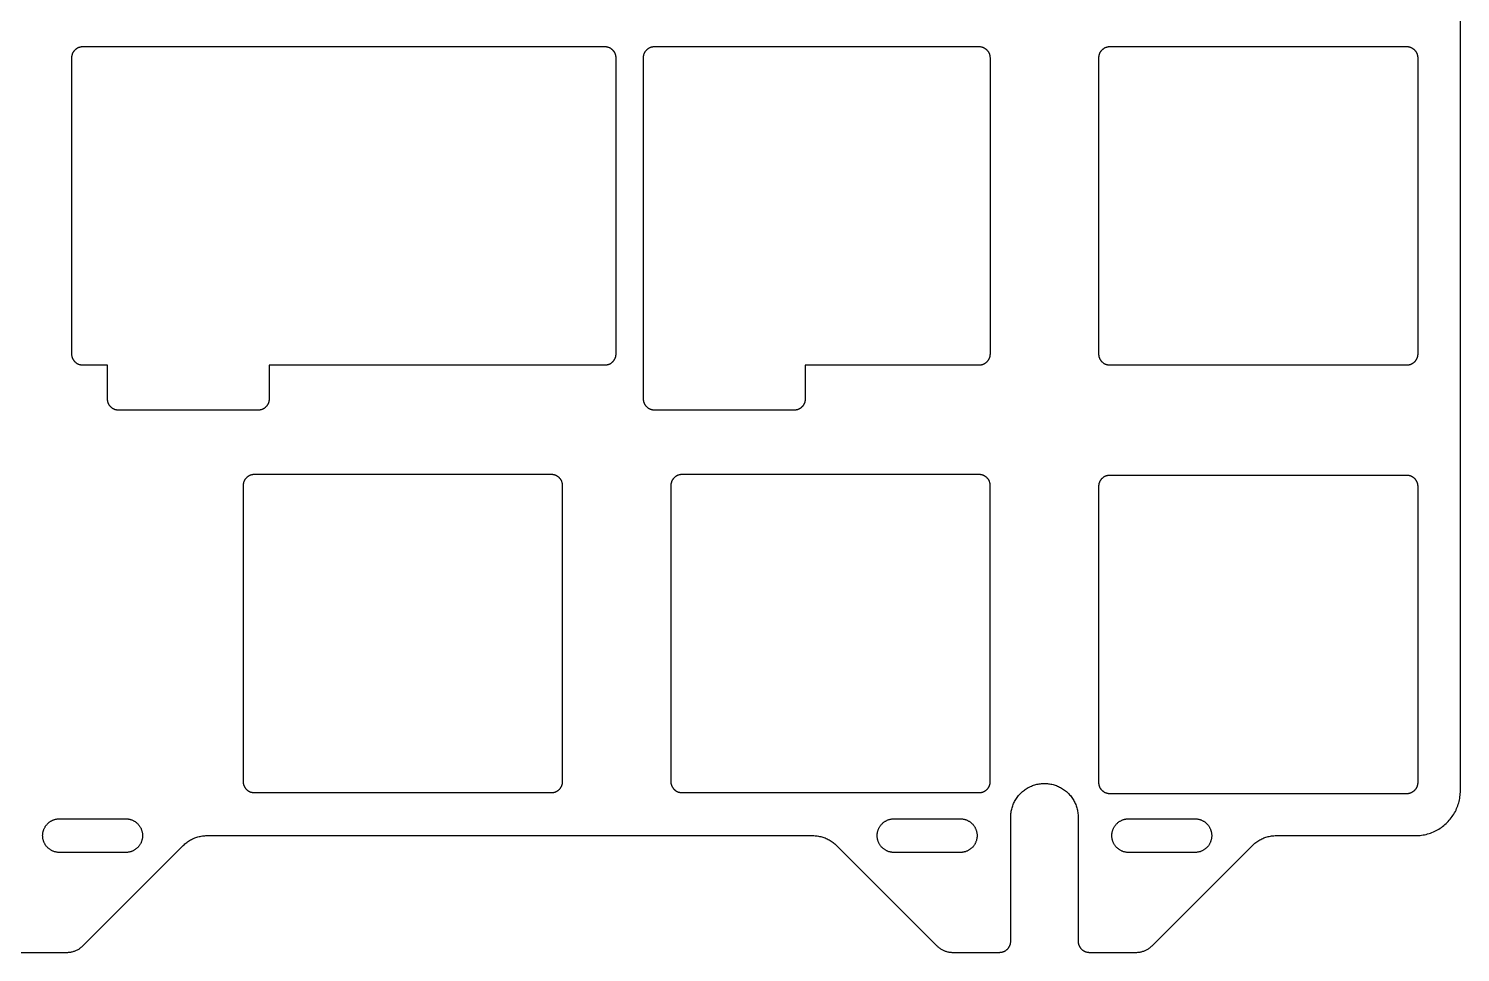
# Model space of a CAD drawing. Header units: millimetres. Extents: x -9 to 295, y -114 to 14.
# Drawn here: x 231 to 294.8, y -114.2 to -73.1 of the extents above; entities that cross this region are included whole.
import ezdxf

# ---------------------------------------------------------------- set-up
doc = ezdxf.new("R2010")
doc.units = ezdxf.units.MM
doc.layers.add('Layer 01', color=18, linetype='Continuous', true_color=0x000000)

msp = doc.modelspace()

# ---------------------------------------------------------------- linework, layer by layer
at = {"layer": 'Layer 01'}
msp.add_lwpolyline([(230.605, -114.232), (232.691, -114.232), (232.725, -114.231), (232.759, -114.229), (232.793, -114.226), (232.827, -114.222), (232.861, -114.217), (232.894, -114.211), (232.927, -114.203), (232.961, -114.195), (232.993, -114.185), (233.026, -114.174), (233.058, -114.162), (233.089, -114.149), (233.12, -114.135), (233.151, -114.119), (233.181, -114.103), (233.21, -114.086), (233.239, -114.068), (233.267, -114.049), (233.295, -114.028), (233.322, -114.007), (233.348, -113.985), (233.373, -113.962), (233.398, -113.939), (237.866, -109.471), (237.902, -109.435), (237.94, -109.401), (237.98, -109.368), (238.02, -109.336), (238.061, -109.306), (238.104, -109.277), (238.147, -109.25), (238.191, -109.224), (238.236, -109.2), (238.282, -109.177), (238.329, -109.156), (238.376, -109.136), (238.424, -109.118), (238.472, -109.102), (238.522, -109.087), (238.571, -109.074), (238.621, -109.063), (238.671, -109.053), (238.722, -109.046), (238.773, -109.039), (238.824, -109.035), (238.875, -109.032), (238.926, -109.032), (265.904, -109.032), (265.955, -109.032), (266.006, -109.035), (266.057, -109.039), (266.108, -109.046), (266.159, -109.053), (266.209, -109.063), (266.259, -109.074), (266.308, -109.087), (266.357, -109.102), (266.406, -109.118), (266.454, -109.136), (266.501, -109.156), (266.548, -109.177), (266.594, -109.2), (266.639, -109.224), (266.683, -109.25), (266.726, -109.277), (266.769, -109.306), (266.81, -109.336), (266.85, -109.368), (266.889, -109.401), (266.928, -109.435), (266.964, -109.471), (271.432, -113.939), (271.457, -113.962), (271.482, -113.985), (271.508, -114.007), (271.535, -114.028), (271.563, -114.049), (271.591, -114.068), (271.62, -114.086), (271.649, -114.103), (271.679, -114.119), (271.71, -114.135), (271.741, -114.149), (271.772, -114.162), (271.804, -114.174), (271.837, -114.185), (271.869, -114.195), (271.902, -114.203), (271.936, -114.211), (271.969, -114.217), (272.003, -114.222), (272.037, -114.226), (272.071, -114.229), (272.105, -114.231), (272.139, -114.232), (274.225, -114.232), (274.242, -114.231), (274.259, -114.23), (274.276, -114.229), (274.293, -114.227), (274.31, -114.224), (274.327, -114.221), (274.343, -114.217), (274.36, -114.213), (274.376, -114.208), (274.392, -114.203), (274.408, -114.197), (274.424, -114.19), (274.44, -114.183), (274.455, -114.176), (274.47, -114.167), (274.485, -114.159), (274.499, -114.15), (274.513, -114.14), (274.527, -114.13), (274.541, -114.119), (274.554, -114.108), (274.566, -114.097), (274.579, -114.085), (274.59, -114.073), (274.602, -114.06), (274.613, -114.047), (274.623, -114.034), (274.633, -114.02), (274.643, -114.006), (274.652, -113.991), (274.661, -113.977), (274.669, -113.962), (274.677, -113.946), (274.684, -113.931), (274.69, -113.915), (274.696, -113.899), (274.702, -113.883), (274.706, -113.866), (274.711, -113.85), (274.715, -113.833), (274.718, -113.817), (274.72, -113.8), (274.722, -113.783), (274.724, -113.766), (274.725, -113.749), (274.725, -113.732), (274.725, -108.207), (274.726, -108.155), (274.729, -108.103), (274.733, -108.052), (274.739, -108), (274.747, -107.949), (274.757, -107.898), (274.769, -107.848), (274.782, -107.798), (274.797, -107.748), (274.814, -107.699), (274.832, -107.651), (274.852, -107.603), (274.874, -107.556), (274.897, -107.51), (274.922, -107.464), (274.948, -107.42), (274.976, -107.376), (275.005, -107.333), (275.036, -107.292), (275.069, -107.251), (275.102, -107.212), (275.137, -107.174), (275.174, -107.137), (275.211, -107.101), (275.25, -107.067), (275.29, -107.034), (275.331, -107.002), (275.373, -106.972), (275.416, -106.943), (275.46, -106.916), (275.505, -106.891), (275.551, -106.867), (275.598, -106.844), (275.645, -106.823), (275.693, -106.804), (275.742, -106.787), (275.791, -106.771), (275.841, -106.757), (275.891, -106.744), (275.942, -106.734), (275.993, -106.725), (276.044, -106.718), (276.096, -106.712), (276.147, -106.709), (276.199, -106.707), (276.251, -106.707), (276.303, -106.709), (276.354, -106.712), (276.406, -106.718), (276.457, -106.725), (276.508, -106.734), (276.559, -106.744), (276.609, -106.757), (276.659, -106.771), (276.708, -106.787), (276.757, -106.804), (276.805, -106.823), (276.852, -106.844), (276.899, -106.867), (276.945, -106.891), (276.99, -106.916), (277.034, -106.943), (277.077, -106.972), (277.119, -107.002), (277.16, -107.034), (277.2, -107.067), (277.239, -107.101), (277.276, -107.137), (277.313, -107.174), (277.348, -107.212), (277.381, -107.251), (277.414, -107.292), (277.445, -107.333), (277.474, -107.376), (277.502, -107.42), (277.528, -107.464), (277.553, -107.51), (277.576, -107.556), (277.598, -107.603), (277.618, -107.651), (277.636, -107.699), (277.653, -107.748), (277.668, -107.798), (277.681, -107.848), (277.693, -107.898), (277.703, -107.949), (277.711, -108), (277.717, -108.052), (277.721, -108.103), (277.724, -108.155), (277.725, -108.207), (277.725, -113.732), (277.725, -113.749), (277.726, -113.766), (277.728, -113.783), (277.73, -113.8), (277.732, -113.817), (277.735, -113.833), (277.739, -113.85), (277.744, -113.866), (277.748, -113.883), (277.754, -113.899), (277.76, -113.915), (277.766, -113.931), (277.773, -113.946), (277.781, -113.962), (277.789, -113.977), (277.798, -113.991), (277.807, -114.006), (277.817, -114.02), (277.827, -114.034), (277.837, -114.047), (277.848, -114.06), (277.86, -114.073), (277.871, -114.085), (277.884, -114.097), (277.896, -114.108), (277.909, -114.119), (277.923, -114.13), (277.937, -114.14), (277.951, -114.15), (277.965, -114.159), (277.98, -114.167), (277.995, -114.176), (278.01, -114.183), (278.026, -114.19), (278.042, -114.197), (278.058, -114.203), (278.074, -114.208), (278.09, -114.213), (278.107, -114.217), (278.123, -114.221), (278.14, -114.224), (278.157, -114.227), (278.174, -114.229), (278.191, -114.23), (278.208, -114.231), (278.225, -114.232), (280.311, -114.232), (280.345, -114.231), (280.379, -114.229), (280.413, -114.226), (280.447, -114.222), (280.481, -114.217), (280.514, -114.211), (280.548, -114.203), (280.581, -114.195), (280.613, -114.185), (280.646, -114.174), (280.678, -114.162), (280.709, -114.149), (280.74, -114.135), (280.771, -114.119), (280.801, -114.103), (280.83, -114.086), (280.859, -114.068), (280.887, -114.049), (280.915, -114.028), (280.942, -114.007), (280.968, -113.985), (280.993, -113.962), (281.018, -113.939), (285.486, -109.471), (285.522, -109.435), (285.561, -109.401), (285.6, -109.368), (285.64, -109.336), (285.681, -109.306), (285.724, -109.277), (285.767, -109.25), (285.811, -109.224), (285.856, -109.2), (285.902, -109.177), (285.949, -109.156), (285.996, -109.136), (286.044, -109.118), (286.093, -109.102), (286.142, -109.087), (286.191, -109.074), (286.241, -109.063), (286.291, -109.053), (286.342, -109.046), (286.393, -109.039), (286.444, -109.035), (286.495, -109.032), (286.546, -109.032), (292.75, -109.032), (292.818, -109.03), (292.887, -109.027), (292.955, -109.021), (293.022, -109.013), (293.09, -109.003), (293.157, -108.99), (293.224, -108.975), (293.29, -108.957), (293.355, -108.938), (293.42, -108.916), (293.484, -108.892), (293.547, -108.866), (293.609, -108.838), (293.67, -108.807), (293.73, -108.775), (293.789, -108.74), (293.847, -108.704), (293.903, -108.666), (293.959, -108.625), (294.012, -108.583), (294.064, -108.539), (294.115, -108.493), (294.164, -108.446), (294.212, -108.397), (294.257, -108.346), (294.301, -108.294), (294.344, -108.24), (294.384, -108.185), (294.422, -108.129), (294.459, -108.071), (294.493, -108.012), (294.526, -107.952), (294.556, -107.891), (294.584, -107.828), (294.611, -107.765), (294.635, -107.701), (294.656, -107.637), (294.676, -107.571), (294.693, -107.505), (294.708, -107.439), (294.721, -107.371), (294.731, -107.304), (294.74, -107.236), (294.745, -107.168), (294.749, -107.1), (294.75, -107.032), (294.75, 7)], dxfattribs=at)
for points in [[(234.493, -89.582), (234.493, -88.082), (233.406, -88.082), (233.389, -88.081), (233.372, -88.08), (233.355, -88.079), (233.338, -88.077), (233.321, -88.074), (233.305, -88.071), (233.288, -88.067), (233.271, -88.063), (233.255, -88.058), (233.239, -88.053), (233.223, -88.047), (233.207, -88.04), (233.192, -88.033), (233.176, -88.026), (233.161, -88.017), (233.147, -88.009), (233.132, -88), (233.118, -87.99), (233.104, -87.98), (233.091, -87.969), (233.078, -87.958), (233.065, -87.947), (233.053, -87.935), (233.041, -87.923), (233.029, -87.91), (233.018, -87.897), (233.008, -87.884), (232.998, -87.87), (232.988, -87.856), (232.979, -87.841), (232.97, -87.827), (232.962, -87.812), (232.955, -87.796), (232.948, -87.781), (232.941, -87.765), (232.935, -87.749), (232.93, -87.733), (232.925, -87.716), (232.921, -87.7), (232.917, -87.683), (232.914, -87.667), (232.911, -87.65), (232.909, -87.633), (232.907, -87.616), (232.907, -87.599), (232.906, -87.582), (232.906, -74.382), (232.907, -74.365), (232.907, -74.347), (232.909, -74.33), (232.911, -74.314), (232.914, -74.297), (232.917, -74.28), (232.921, -74.263), (232.925, -74.247), (232.93, -74.23), (232.935, -74.214), (232.941, -74.198), (232.948, -74.182), (232.955, -74.167), (232.962, -74.152), (232.97, -74.137), (232.979, -74.122), (232.988, -74.107), (232.998, -74.093), (233.008, -74.079), (233.018, -74.066), (233.029, -74.053), (233.041, -74.04), (233.053, -74.028), (233.065, -74.016), (233.078, -74.005), (233.091, -73.994), (233.104, -73.983), (233.118, -73.973), (233.132, -73.963), (233.147, -73.954), (233.161, -73.946), (233.176, -73.938), (233.192, -73.93), (233.207, -73.923), (233.223, -73.916), (233.239, -73.91), (233.255, -73.905), (233.271, -73.9), (233.288, -73.896), (233.305, -73.892), (233.321, -73.889), (233.338, -73.886), (233.355, -73.884), (233.372, -73.883), (233.389, -73.882), (233.406, -73.882), (256.631, -73.882), (256.648, -73.882), (256.665, -73.883), (256.682, -73.884), (256.699, -73.886), (256.716, -73.889), (256.733, -73.892), (256.75, -73.896), (256.766, -73.9), (256.783, -73.905), (256.799, -73.91), (256.815, -73.916), (256.831, -73.923), (256.846, -73.93), (256.861, -73.938), (256.876, -73.946), (256.891, -73.954), (256.906, -73.963), (256.92, -73.973), (256.933, -73.983), (256.947, -73.994), (256.96, -74.005), (256.973, -74.016), (256.985, -74.028), (256.997, -74.04), (257.008, -74.053), (257.019, -74.066), (257.03, -74.079), (257.04, -74.093), (257.049, -74.107), (257.059, -74.122), (257.067, -74.137), (257.075, -74.152), (257.083, -74.167), (257.09, -74.182), (257.096, -74.198), (257.102, -74.214), (257.108, -74.23), (257.113, -74.247), (257.117, -74.263), (257.121, -74.28), (257.124, -74.297), (257.127, -74.314), (257.129, -74.33), (257.13, -74.347), (257.131, -74.365), (257.131, -74.382), (257.131, -87.582), (257.131, -87.599), (257.13, -87.616), (257.129, -87.633), (257.127, -87.65), (257.124, -87.667), (257.121, -87.683), (257.117, -87.7), (257.113, -87.716), (257.108, -87.733), (257.102, -87.749), (257.096, -87.765), (257.09, -87.781), (257.083, -87.796), (257.075, -87.812), (257.067, -87.827), (257.059, -87.841), (257.049, -87.856), (257.04, -87.87), (257.03, -87.884), (257.019, -87.897), (257.008, -87.91), (256.997, -87.923), (256.985, -87.935), (256.973, -87.947), (256.96, -87.958), (256.947, -87.969), (256.933, -87.98), (256.92, -87.99), (256.906, -88), (256.891, -88.009), (256.876, -88.017), (256.861, -88.026), (256.846, -88.033), (256.831, -88.04), (256.815, -88.047), (256.799, -88.053), (256.783, -88.058), (256.766, -88.063), (256.75, -88.067), (256.733, -88.071), (256.716, -88.074), (256.699, -88.077), (256.682, -88.079), (256.665, -88.08), (256.648, -88.081), (256.631, -88.082), (241.693, -88.082), (241.693, -89.582), (241.693, -89.599), (241.692, -89.616), (241.691, -89.633), (241.689, -89.65), (241.686, -89.667), (241.683, -89.683), (241.679, -89.7), (241.675, -89.717), (241.67, -89.733), (241.664, -89.749), (241.658, -89.765), (241.652, -89.781), (241.645, -89.796), (241.637, -89.812), (241.629, -89.827), (241.62, -89.841), (241.611, -89.856), (241.602, -89.87), (241.592, -89.884), (241.581, -89.897), (241.57, -89.91), (241.559, -89.923), (241.547, -89.935), (241.535, -89.947), (241.522, -89.958), (241.509, -89.969), (241.495, -89.98), (241.482, -89.99), (241.467, -90), (241.453, -90.009), (241.438, -90.017), (241.423, -90.026), (241.408, -90.033), (241.392, -90.04), (241.377, -90.047), (241.361, -90.053), (241.345, -90.058), (241.328, -90.063), (241.312, -90.067), (241.295, -90.071), (241.278, -90.074), (241.261, -90.077), (241.244, -90.079), (241.227, -90.08), (241.21, -90.081), (241.193, -90.082), (234.993, -90.082), (234.976, -90.081), (234.959, -90.08), (234.942, -90.079), (234.925, -90.077), (234.908, -90.074), (234.892, -90.071), (234.875, -90.067), (234.858, -90.063), (234.842, -90.058), (234.826, -90.053), (234.81, -90.047), (234.794, -90.04), (234.779, -90.033), (234.763, -90.026), (234.748, -90.017), (234.733, -90.009), (234.719, -90), (234.705, -89.99), (234.691, -89.98), (234.678, -89.969), (234.665, -89.958), (234.652, -89.947), (234.64, -89.935), (234.628, -89.923), (234.616, -89.91), (234.605, -89.897), (234.595, -89.884), (234.585, -89.87), (234.575, -89.856), (234.566, -89.841), (234.557, -89.827), (234.549, -89.812), (234.542, -89.796), (234.535, -89.781), (234.528, -89.765), (234.522, -89.749), (234.517, -89.733), (234.512, -89.717), (234.507, -89.7), (234.504, -89.683), (234.501, -89.667), (234.498, -89.65), (234.496, -89.633), (234.494, -89.616), (234.494, -89.599)], [(258.869, -90.082), (258.852, -90.081), (258.835, -90.08), (258.818, -90.079), (258.801, -90.077), (258.784, -90.074), (258.768, -90.071), (258.751, -90.067), (258.734, -90.063), (258.718, -90.058), (258.702, -90.053), (258.686, -90.047), (258.67, -90.04), (258.654, -90.033), (258.639, -90.026), (258.624, -90.017), (258.609, -90.009), (258.595, -90), (258.581, -89.99), (258.567, -89.98), (258.554, -89.969), (258.541, -89.958), (258.528, -89.947), (258.516, -89.935), (258.504, -89.923), (258.492, -89.91), (258.481, -89.897), (258.471, -89.884), (258.461, -89.87), (258.451, -89.856), (258.442, -89.841), (258.433, -89.827), (258.425, -89.812), (258.418, -89.796), (258.411, -89.781), (258.404, -89.765), (258.398, -89.749), (258.393, -89.733), (258.388, -89.717), (258.383, -89.7), (258.38, -89.683), (258.377, -89.667), (258.374, -89.65), (258.372, -89.633), (258.37, -89.616), (258.37, -89.599), (258.369, -89.582), (258.369, -87.652), (258.367, -87.638), (258.366, -87.624), (258.365, -87.61), (258.364, -87.596), (258.364, -87.582), (258.364, -74.382), (258.365, -74.365), (258.365, -74.347), (258.367, -74.33), (258.369, -74.314), (258.372, -74.297), (258.375, -74.28), (258.378, -74.263), (258.383, -74.247), (258.388, -74.23), (258.393, -74.214), (258.399, -74.198), (258.406, -74.182), (258.413, -74.167), (258.42, -74.152), (258.428, -74.137), (258.437, -74.122), (258.446, -74.107), (258.456, -74.093), (258.466, -74.079), (258.476, -74.066), (258.487, -74.053), (258.499, -74.04), (258.511, -74.028), (258.523, -74.016), (258.536, -74.005), (258.549, -73.994), (258.562, -73.983), (258.576, -73.973), (258.59, -73.964), (258.604, -73.954), (258.619, -73.946), (258.634, -73.938), (258.65, -73.93), (258.665, -73.923), (258.681, -73.916), (258.697, -73.91), (258.713, -73.905), (258.729, -73.9), (258.746, -73.896), (258.763, -73.892), (258.779, -73.889), (258.796, -73.886), (258.813, -73.884), (258.83, -73.883), (258.847, -73.882), (258.864, -73.882), (273.3, -73.882), (273.317, -73.882), (273.334, -73.883), (273.351, -73.884), (273.368, -73.886), (273.385, -73.889), (273.402, -73.892), (273.419, -73.896), (273.435, -73.9), (273.451, -73.905), (273.468, -73.91), (273.484, -73.916), (273.499, -73.923), (273.515, -73.93), (273.53, -73.938), (273.545, -73.946), (273.56, -73.954), (273.574, -73.963), (273.588, -73.973), (273.602, -73.983), (273.616, -73.994), (273.629, -74.005), (273.641, -74.016), (273.654, -74.028), (273.666, -74.04), (273.677, -74.053), (273.688, -74.066), (273.699, -74.079), (273.709, -74.093), (273.718, -74.107), (273.727, -74.122), (273.736, -74.137), (273.744, -74.152), (273.752, -74.167), (273.759, -74.182), (273.765, -74.198), (273.771, -74.214), (273.777, -74.23), (273.782, -74.247), (273.786, -74.263), (273.79, -74.28), (273.793, -74.297), (273.795, -74.313), (273.798, -74.33), (273.799, -74.347), (273.8, -74.364), (273.8, -74.382), (273.8, -87.582), (273.8, -87.599), (273.799, -87.616), (273.798, -87.633), (273.795, -87.65), (273.793, -87.667), (273.79, -87.683), (273.786, -87.7), (273.782, -87.716), (273.777, -87.733), (273.771, -87.749), (273.765, -87.765), (273.759, -87.781), (273.752, -87.796), (273.744, -87.812), (273.736, -87.827), (273.727, -87.841), (273.718, -87.856), (273.709, -87.87), (273.699, -87.884), (273.688, -87.897), (273.677, -87.91), (273.666, -87.923), (273.654, -87.935), (273.641, -87.947), (273.629, -87.958), (273.616, -87.969), (273.602, -87.98), (273.588, -87.99), (273.574, -88), (273.56, -88.009), (273.545, -88.017), (273.53, -88.026), (273.515, -88.033), (273.499, -88.04), (273.484, -88.047), (273.468, -88.053), (273.451, -88.058), (273.435, -88.063), (273.419, -88.067), (273.402, -88.071), (273.385, -88.074), (273.368, -88.077), (273.351, -88.079), (273.334, -88.08), (273.317, -88.081), (273.3, -88.082), (272.071, -88.082), (272.064, -88.082), (265.569, -88.082), (265.569, -89.582), (265.569, -89.599), (265.568, -89.616), (265.567, -89.633), (265.565, -89.65), (265.562, -89.667), (265.559, -89.683), (265.555, -89.7), (265.551, -89.717), (265.546, -89.733), (265.54, -89.749), (265.534, -89.765), (265.528, -89.781), (265.521, -89.796), (265.513, -89.812), (265.505, -89.827), (265.496, -89.841), (265.487, -89.856), (265.478, -89.87), (265.468, -89.884), (265.457, -89.897), (265.446, -89.91), (265.435, -89.923), (265.423, -89.935), (265.411, -89.947), (265.398, -89.958), (265.385, -89.969), (265.371, -89.98), (265.358, -89.99), (265.343, -90), (265.329, -90.009), (265.314, -90.017), (265.299, -90.026), (265.284, -90.033), (265.268, -90.04), (265.253, -90.047), (265.237, -90.053), (265.22, -90.058), (265.204, -90.063), (265.188, -90.067), (265.171, -90.071), (265.154, -90.074), (265.137, -90.077), (265.12, -90.079), (265.103, -90.08), (265.086, -90.081), (265.069, -90.082)], [(292.35, -73.882), (292.367, -73.882), (292.384, -73.883), (292.401, -73.884), (292.418, -73.886), (292.435, -73.889), (292.452, -73.892), (292.469, -73.896), (292.485, -73.9), (292.501, -73.905), (292.518, -73.91), (292.534, -73.916), (292.549, -73.923), (292.565, -73.93), (292.58, -73.938), (292.595, -73.946), (292.61, -73.954), (292.624, -73.963), (292.638, -73.973), (292.652, -73.983), (292.666, -73.994), (292.679, -74.005), (292.691, -74.016), (292.704, -74.028), (292.716, -74.04), (292.727, -74.053), (292.738, -74.066), (292.749, -74.079), (292.759, -74.093), (292.768, -74.107), (292.777, -74.122), (292.786, -74.137), (292.794, -74.152), (292.802, -74.167), (292.809, -74.182), (292.815, -74.198), (292.821, -74.214), (292.827, -74.23), (292.832, -74.247), (292.836, -74.263), (292.84, -74.28), (292.843, -74.297), (292.845, -74.313), (292.848, -74.33), (292.849, -74.347), (292.85, -74.364), (292.85, -74.382), (292.85, -87.582), (292.85, -87.599), (292.849, -87.616), (292.848, -87.633), (292.845, -87.65), (292.843, -87.667), (292.84, -87.683), (292.836, -87.7), (292.832, -87.716), (292.827, -87.733), (292.821, -87.749), (292.815, -87.765), (292.809, -87.781), (292.802, -87.796), (292.794, -87.812), (292.786, -87.827), (292.777, -87.841), (292.768, -87.856), (292.759, -87.87), (292.749, -87.884), (292.738, -87.897), (292.727, -87.91), (292.716, -87.923), (292.704, -87.935), (292.691, -87.947), (292.679, -87.958), (292.666, -87.969), (292.652, -87.98), (292.638, -87.99), (292.624, -88), (292.61, -88.009), (292.595, -88.017), (292.58, -88.026), (292.565, -88.033), (292.549, -88.04), (292.534, -88.047), (292.518, -88.053), (292.501, -88.058), (292.485, -88.063), (292.469, -88.067), (292.452, -88.071), (292.435, -88.074), (292.418, -88.077), (292.401, -88.079), (292.384, -88.08), (292.367, -88.081), (292.35, -88.082), (279.15, -88.082), (279.133, -88.081), (279.116, -88.08), (279.099, -88.079), (279.082, -88.077), (279.065, -88.074), (279.048, -88.071), (279.032, -88.067), (279.015, -88.063), (278.999, -88.058), (278.983, -88.053), (278.967, -88.047), (278.951, -88.04), (278.935, -88.033), (278.92, -88.026), (278.905, -88.017), (278.89, -88.009), (278.876, -88), (278.862, -87.99), (278.848, -87.98), (278.835, -87.969), (278.822, -87.958), (278.809, -87.947), (278.797, -87.935), (278.785, -87.923), (278.773, -87.91), (278.762, -87.897), (278.752, -87.884), (278.742, -87.87), (278.732, -87.856), (278.723, -87.841), (278.714, -87.827), (278.706, -87.812), (278.699, -87.796), (278.692, -87.781), (278.685, -87.765), (278.679, -87.749), (278.674, -87.733), (278.669, -87.716), (278.664, -87.7), (278.661, -87.683), (278.657, -87.667), (278.655, -87.65), (278.653, -87.633), (278.651, -87.616), (278.65, -87.599), (278.65, -87.582), (278.65, -74.382), (278.65, -74.364), (278.651, -74.347), (278.653, -74.33), (278.655, -74.313), (278.657, -74.297), (278.661, -74.28), (278.664, -74.263), (278.669, -74.247), (278.674, -74.23), (278.679, -74.214), (278.685, -74.198), (278.692, -74.182), (278.699, -74.167), (278.706, -74.152), (278.714, -74.137), (278.723, -74.122), (278.732, -74.107), (278.742, -74.093), (278.752, -74.079), (278.762, -74.066), (278.773, -74.053), (278.785, -74.04), (278.797, -74.028), (278.809, -74.016), (278.822, -74.005), (278.835, -73.994), (278.848, -73.983), (278.862, -73.973), (278.876, -73.963), (278.89, -73.954), (278.905, -73.946), (278.92, -73.938), (278.935, -73.93), (278.951, -73.923), (278.967, -73.916), (278.983, -73.91), (278.999, -73.905), (279.015, -73.9), (279.032, -73.896), (279.048, -73.892), (279.065, -73.889), (279.082, -73.886), (279.099, -73.884), (279.116, -73.883), (279.133, -73.882), (279.15, -73.882)], [(254.25, -92.932), (254.267, -92.932), (254.284, -92.933), (254.301, -92.934), (254.318, -92.936), (254.335, -92.939), (254.352, -92.942), (254.368, -92.946), (254.385, -92.95), (254.401, -92.955), (254.417, -92.96), (254.433, -92.966), (254.449, -92.973), (254.465, -92.98), (254.48, -92.988), (254.495, -92.996), (254.51, -93.004), (254.524, -93.013), (254.538, -93.023), (254.552, -93.033), (254.566, -93.044), (254.579, -93.055), (254.591, -93.066), (254.604, -93.078), (254.615, -93.09), (254.627, -93.103), (254.638, -93.116), (254.648, -93.129), (254.659, -93.143), (254.668, -93.157), (254.677, -93.172), (254.686, -93.187), (254.694, -93.202), (254.702, -93.217), (254.709, -93.232), (254.715, -93.248), (254.721, -93.264), (254.727, -93.28), (254.732, -93.297), (254.736, -93.313), (254.74, -93.33), (254.743, -93.347), (254.745, -93.363), (254.747, -93.38), (254.749, -93.397), (254.75, -93.415), (254.75, -93.432), (254.75, -106.632), (254.75, -106.649), (254.749, -106.666), (254.747, -106.683), (254.745, -106.7), (254.743, -106.717), (254.74, -106.733), (254.736, -106.75), (254.732, -106.766), (254.727, -106.783), (254.721, -106.799), (254.715, -106.815), (254.709, -106.831), (254.702, -106.846), (254.694, -106.862), (254.686, -106.877), (254.677, -106.891), (254.668, -106.906), (254.659, -106.92), (254.648, -106.934), (254.638, -106.947), (254.627, -106.96), (254.615, -106.973), (254.604, -106.985), (254.591, -106.997), (254.579, -107.008), (254.566, -107.019), (254.552, -107.03), (254.538, -107.04), (254.524, -107.05), (254.51, -107.059), (254.495, -107.067), (254.48, -107.076), (254.465, -107.083), (254.449, -107.09), (254.433, -107.097), (254.417, -107.103), (254.401, -107.108), (254.385, -107.113), (254.368, -107.117), (254.352, -107.121), (254.335, -107.124), (254.318, -107.127), (254.301, -107.129), (254.284, -107.13), (254.267, -107.131), (254.25, -107.132), (241.05, -107.132), (241.033, -107.131), (241.016, -107.13), (240.999, -107.129), (240.982, -107.127), (240.965, -107.124), (240.948, -107.121), (240.932, -107.117), (240.915, -107.113), (240.899, -107.108), (240.883, -107.103), (240.867, -107.097), (240.851, -107.09), (240.835, -107.083), (240.82, -107.076), (240.805, -107.067), (240.79, -107.059), (240.776, -107.05), (240.762, -107.04), (240.748, -107.03), (240.735, -107.019), (240.721, -107.008), (240.709, -106.997), (240.697, -106.985), (240.685, -106.973), (240.673, -106.96), (240.662, -106.947), (240.652, -106.934), (240.642, -106.92), (240.632, -106.906), (240.623, -106.891), (240.614, -106.877), (240.606, -106.862), (240.599, -106.846), (240.591, -106.831), (240.585, -106.815), (240.579, -106.799), (240.573, -106.783), (240.569, -106.766), (240.564, -106.75), (240.561, -106.733), (240.557, -106.717), (240.555, -106.7), (240.553, -106.683), (240.551, -106.666), (240.55, -106.649), (240.55, -106.632), (240.55, -93.432), (240.55, -93.415), (240.551, -93.397), (240.553, -93.38), (240.555, -93.363), (240.557, -93.347), (240.561, -93.33), (240.564, -93.313), (240.569, -93.297), (240.573, -93.28), (240.579, -93.264), (240.585, -93.248), (240.591, -93.232), (240.599, -93.217), (240.606, -93.202), (240.614, -93.187), (240.623, -93.172), (240.632, -93.157), (240.642, -93.143), (240.652, -93.129), (240.662, -93.116), (240.673, -93.103), (240.685, -93.09), (240.697, -93.078), (240.709, -93.066), (240.721, -93.055), (240.735, -93.044), (240.748, -93.033), (240.762, -93.023), (240.776, -93.013), (240.79, -93.004), (240.805, -92.996), (240.82, -92.988), (240.835, -92.98), (240.851, -92.973), (240.867, -92.966), (240.883, -92.96), (240.899, -92.955), (240.915, -92.95), (240.932, -92.946), (240.948, -92.942), (240.965, -92.939), (240.982, -92.936), (240.999, -92.934), (241.016, -92.933), (241.033, -92.932), (241.05, -92.932)], [(273.299, -92.932), (273.316, -92.932), (273.333, -92.933), (273.35, -92.934), (273.367, -92.936), (273.384, -92.939), (273.401, -92.942), (273.417, -92.946), (273.434, -92.95), (273.45, -92.955), (273.467, -92.96), (273.483, -92.966), (273.498, -92.973), (273.514, -92.98), (273.529, -92.988), (273.544, -92.996), (273.559, -93.004), (273.573, -93.013), (273.587, -93.023), (273.601, -93.033), (273.615, -93.044), (273.628, -93.055), (273.64, -93.066), (273.653, -93.078), (273.665, -93.09), (273.676, -93.103), (273.687, -93.116), (273.698, -93.129), (273.708, -93.143), (273.717, -93.157), (273.726, -93.172), (273.735, -93.187), (273.743, -93.202), (273.751, -93.217), (273.758, -93.232), (273.764, -93.248), (273.77, -93.264), (273.776, -93.28), (273.781, -93.297), (273.785, -93.313), (273.789, -93.33), (273.792, -93.347), (273.794, -93.363), (273.796, -93.38), (273.798, -93.397), (273.799, -93.415), (273.799, -93.432), (273.799, -106.632), (273.799, -106.649), (273.798, -106.666), (273.796, -106.683), (273.794, -106.7), (273.792, -106.717), (273.789, -106.733), (273.785, -106.75), (273.781, -106.766), (273.776, -106.783), (273.77, -106.799), (273.764, -106.815), (273.758, -106.831), (273.751, -106.846), (273.743, -106.862), (273.735, -106.877), (273.726, -106.891), (273.717, -106.906), (273.708, -106.92), (273.698, -106.934), (273.687, -106.947), (273.676, -106.96), (273.665, -106.973), (273.653, -106.985), (273.64, -106.997), (273.628, -107.008), (273.615, -107.019), (273.601, -107.03), (273.587, -107.04), (273.573, -107.05), (273.559, -107.059), (273.544, -107.067), (273.529, -107.076), (273.514, -107.083), (273.498, -107.09), (273.483, -107.097), (273.467, -107.103), (273.45, -107.108), (273.434, -107.113), (273.417, -107.117), (273.401, -107.121), (273.384, -107.124), (273.367, -107.127), (273.35, -107.129), (273.333, -107.13), (273.316, -107.131), (273.299, -107.132), (260.099, -107.132), (260.082, -107.131), (260.065, -107.13), (260.048, -107.129), (260.031, -107.127), (260.014, -107.124), (259.997, -107.121), (259.981, -107.117), (259.964, -107.113), (259.948, -107.108), (259.932, -107.103), (259.916, -107.097), (259.9, -107.09), (259.884, -107.083), (259.869, -107.076), (259.854, -107.067), (259.839, -107.059), (259.825, -107.05), (259.811, -107.04), (259.797, -107.03), (259.784, -107.019), (259.771, -107.008), (259.758, -106.997), (259.746, -106.985), (259.734, -106.973), (259.722, -106.96), (259.711, -106.947), (259.701, -106.934), (259.691, -106.92), (259.681, -106.906), (259.672, -106.891), (259.663, -106.877), (259.655, -106.862), (259.648, -106.846), (259.64, -106.831), (259.634, -106.815), (259.628, -106.799), (259.623, -106.783), (259.618, -106.766), (259.613, -106.75), (259.61, -106.733), (259.606, -106.717), (259.604, -106.7), (259.602, -106.683), (259.6, -106.666), (259.599, -106.649), (259.599, -106.632), (259.599, -93.432), (259.599, -93.415), (259.6, -93.397), (259.602, -93.38), (259.604, -93.363), (259.606, -93.347), (259.61, -93.33), (259.613, -93.313), (259.618, -93.297), (259.623, -93.28), (259.628, -93.264), (259.634, -93.248), (259.64, -93.232), (259.648, -93.217), (259.655, -93.202), (259.663, -93.187), (259.672, -93.172), (259.681, -93.157), (259.691, -93.143), (259.701, -93.129), (259.711, -93.116), (259.722, -93.103), (259.734, -93.09), (259.746, -93.078), (259.758, -93.066), (259.771, -93.055), (259.784, -93.044), (259.797, -93.033), (259.811, -93.023), (259.825, -93.013), (259.839, -93.004), (259.854, -92.996), (259.869, -92.988), (259.884, -92.98), (259.9, -92.973), (259.916, -92.966), (259.932, -92.96), (259.948, -92.955), (259.964, -92.95), (259.981, -92.946), (259.997, -92.942), (260.014, -92.939), (260.031, -92.936), (260.048, -92.934), (260.065, -92.933), (260.082, -92.932), (260.099, -92.932)], [(292.35, -92.969), (292.367, -92.969), (292.384, -92.97), (292.401, -92.971), (292.418, -92.973), (292.435, -92.976), (292.452, -92.979), (292.469, -92.983), (292.485, -92.987), (292.501, -92.992), (292.518, -92.997), (292.534, -93.003), (292.549, -93.01), (292.565, -93.017), (292.58, -93.025), (292.595, -93.033), (292.61, -93.041), (292.624, -93.051), (292.638, -93.06), (292.652, -93.07), (292.666, -93.081), (292.679, -93.092), (292.691, -93.103), (292.704, -93.115), (292.716, -93.127), (292.727, -93.14), (292.738, -93.153), (292.749, -93.167), (292.759, -93.18), (292.768, -93.194), (292.777, -93.209), (292.786, -93.224), (292.794, -93.239), (292.802, -93.254), (292.809, -93.269), (292.815, -93.285), (292.821, -93.301), (292.827, -93.317), (292.832, -93.334), (292.836, -93.35), (292.84, -93.367), (292.843, -93.384), (292.845, -93.401), (292.848, -93.417), (292.849, -93.435), (292.85, -93.452), (292.85, -93.469), (292.85, -106.669), (292.85, -106.686), (292.849, -106.703), (292.848, -106.72), (292.845, -106.737), (292.843, -106.754), (292.84, -106.77), (292.836, -106.787), (292.832, -106.804), (292.827, -106.82), (292.821, -106.836), (292.815, -106.852), (292.809, -106.868), (292.802, -106.883), (292.794, -106.899), (292.786, -106.914), (292.777, -106.928), (292.768, -106.943), (292.759, -106.957), (292.749, -106.971), (292.738, -106.984), (292.727, -106.997), (292.716, -107.01), (292.704, -107.022), (292.691, -107.034), (292.679, -107.045), (292.666, -107.056), (292.652, -107.067), (292.638, -107.077), (292.624, -107.087), (292.61, -107.096), (292.595, -107.104), (292.58, -107.113), (292.565, -107.12), (292.549, -107.127), (292.534, -107.134), (292.518, -107.14), (292.501, -107.145), (292.485, -107.15), (292.469, -107.154), (292.452, -107.158), (292.435, -107.161), (292.418, -107.164), (292.401, -107.166), (292.384, -107.167), (292.367, -107.168), (292.35, -107.169), (279.15, -107.169), (279.133, -107.168), (279.116, -107.167), (279.099, -107.166), (279.082, -107.164), (279.065, -107.161), (279.048, -107.158), (279.032, -107.154), (279.015, -107.15), (278.999, -107.145), (278.983, -107.14), (278.967, -107.134), (278.951, -107.127), (278.935, -107.12), (278.92, -107.113), (278.905, -107.104), (278.89, -107.096), (278.876, -107.087), (278.862, -107.077), (278.848, -107.067), (278.835, -107.056), (278.822, -107.045), (278.809, -107.034), (278.797, -107.022), (278.785, -107.01), (278.773, -106.997), (278.762, -106.984), (278.752, -106.971), (278.742, -106.957), (278.732, -106.943), (278.723, -106.928), (278.714, -106.914), (278.706, -106.899), (278.699, -106.883), (278.692, -106.868), (278.685, -106.852), (278.679, -106.836), (278.674, -106.82), (278.669, -106.804), (278.664, -106.787), (278.661, -106.77), (278.657, -106.754), (278.655, -106.737), (278.653, -106.72), (278.651, -106.703), (278.65, -106.686), (278.65, -106.669), (278.65, -93.469), (278.65, -93.452), (278.651, -93.435), (278.653, -93.417), (278.655, -93.401), (278.657, -93.384), (278.661, -93.367), (278.664, -93.35), (278.669, -93.334), (278.674, -93.317), (278.679, -93.301), (278.685, -93.285), (278.692, -93.269), (278.699, -93.254), (278.706, -93.239), (278.714, -93.224), (278.723, -93.209), (278.732, -93.194), (278.742, -93.18), (278.752, -93.167), (278.762, -93.153), (278.773, -93.14), (278.785, -93.127), (278.797, -93.115), (278.809, -93.103), (278.822, -93.092), (278.835, -93.081), (278.848, -93.07), (278.862, -93.06), (278.876, -93.051), (278.89, -93.041), (278.905, -93.033), (278.92, -93.025), (278.935, -93.017), (278.951, -93.01), (278.967, -93.003), (278.983, -92.997), (278.999, -92.992), (279.015, -92.987), (279.032, -92.983), (279.048, -92.979), (279.065, -92.976), (279.082, -92.973), (279.099, -92.971), (279.116, -92.97), (279.133, -92.969), (279.15, -92.969)], [(232.355, -108.282), (235.305, -108.282), (235.331, -108.282), (235.357, -108.283), (235.382, -108.286), (235.408, -108.289), (235.434, -108.293), (235.459, -108.298), (235.484, -108.303), (235.509, -108.31), (235.534, -108.318), (235.559, -108.326), (235.583, -108.335), (235.607, -108.345), (235.63, -108.356), (235.653, -108.368), (235.676, -108.38), (235.698, -108.393), (235.72, -108.407), (235.742, -108.422), (235.762, -108.437), (235.783, -108.453), (235.802, -108.47), (235.821, -108.488), (235.84, -108.506), (235.858, -108.525), (235.875, -108.544), (235.891, -108.564), (235.907, -108.585), (235.922, -108.606), (235.937, -108.627), (235.95, -108.649), (235.963, -108.672), (235.975, -108.695), (235.986, -108.718), (235.997, -108.742), (236.006, -108.766), (236.015, -108.79), (236.023, -108.815), (236.03, -108.84), (236.036, -108.865), (236.041, -108.89), (236.046, -108.916), (236.049, -108.941), (236.052, -108.967), (236.054, -108.993), (236.055, -109.019), (236.055, -109.045), (236.054, -109.07), (236.052, -109.096), (236.049, -109.122), (236.046, -109.148), (236.041, -109.173), (236.036, -109.198), (236.03, -109.224), (236.023, -109.249), (236.015, -109.273), (236.006, -109.298), (235.997, -109.322), (235.986, -109.345), (235.975, -109.369), (235.963, -109.392), (235.95, -109.414), (235.937, -109.436), (235.922, -109.458), (235.907, -109.479), (235.891, -109.499), (235.875, -109.519), (235.858, -109.539), (235.84, -109.557), (235.821, -109.575), (235.802, -109.593), (235.783, -109.61), (235.762, -109.626), (235.742, -109.641), (235.72, -109.656), (235.698, -109.67), (235.676, -109.683), (235.653, -109.696), (235.63, -109.707), (235.607, -109.718), (235.583, -109.728), (235.559, -109.737), (235.534, -109.746), (235.509, -109.753), (235.484, -109.76), (235.459, -109.766), (235.434, -109.77), (235.408, -109.774), (235.382, -109.778), (235.357, -109.78), (235.331, -109.781), (235.305, -109.782), (232.355, -109.782), (232.329, -109.781), (232.303, -109.78), (232.277, -109.778), (232.252, -109.774), (232.226, -109.77), (232.201, -109.766), (232.175, -109.76), (232.15, -109.753), (232.126, -109.746), (232.101, -109.737), (232.077, -109.728), (232.053, -109.718), (232.03, -109.707), (232.006, -109.696), (231.984, -109.683), (231.961, -109.67), (231.94, -109.656), (231.918, -109.641), (231.898, -109.626), (231.877, -109.61), (231.858, -109.593), (231.839, -109.575), (231.82, -109.557), (231.802, -109.539), (231.785, -109.519), (231.769, -109.499), (231.753, -109.479), (231.738, -109.458), (231.723, -109.436), (231.71, -109.414), (231.697, -109.392), (231.685, -109.369), (231.674, -109.345), (231.663, -109.322), (231.654, -109.298), (231.645, -109.273), (231.637, -109.249), (231.63, -109.224), (231.624, -109.198), (231.618, -109.173), (231.614, -109.148), (231.61, -109.122), (231.608, -109.096), (231.606, -109.07), (231.605, -109.045), (231.605, -109.019), (231.606, -108.993), (231.608, -108.967), (231.61, -108.941), (231.614, -108.916), (231.618, -108.89), (231.624, -108.865), (231.63, -108.84), (231.637, -108.815), (231.645, -108.79), (231.654, -108.766), (231.663, -108.742), (231.674, -108.718), (231.685, -108.695), (231.697, -108.672), (231.71, -108.649), (231.723, -108.627), (231.738, -108.606), (231.753, -108.585), (231.769, -108.564), (231.785, -108.544), (231.802, -108.525), (231.82, -108.506), (231.839, -108.488), (231.858, -108.47), (231.877, -108.453), (231.898, -108.437), (231.918, -108.422), (231.94, -108.407), (231.961, -108.393), (231.984, -108.38), (232.006, -108.368), (232.03, -108.356), (232.053, -108.345), (232.077, -108.335), (232.101, -108.326), (232.126, -108.318), (232.15, -108.31), (232.175, -108.303), (232.201, -108.298), (232.226, -108.293), (232.252, -108.289), (232.277, -108.286), (232.303, -108.283), (232.329, -108.282)], [(269.525, -108.282), (272.475, -108.282), (272.501, -108.282), (272.527, -108.283), (272.553, -108.286), (272.578, -108.289), (272.604, -108.293), (272.629, -108.298), (272.654, -108.303), (272.68, -108.31), (272.704, -108.318), (272.729, -108.326), (272.753, -108.335), (272.777, -108.345), (272.8, -108.356), (272.824, -108.368), (272.846, -108.38), (272.869, -108.393), (272.89, -108.407), (272.912, -108.422), (272.932, -108.437), (272.953, -108.453), (272.972, -108.47), (272.991, -108.488), (273.01, -108.506), (273.028, -108.525), (273.045, -108.544), (273.061, -108.564), (273.077, -108.585), (273.092, -108.606), (273.107, -108.627), (273.12, -108.649), (273.133, -108.672), (273.145, -108.695), (273.156, -108.718), (273.167, -108.742), (273.176, -108.766), (273.185, -108.79), (273.193, -108.815), (273.2, -108.84), (273.206, -108.865), (273.212, -108.89), (273.216, -108.916), (273.22, -108.941), (273.222, -108.967), (273.224, -108.993), (273.225, -109.019), (273.225, -109.045), (273.224, -109.07), (273.222, -109.096), (273.22, -109.122), (273.216, -109.148), (273.212, -109.173), (273.206, -109.198), (273.2, -109.224), (273.193, -109.249), (273.185, -109.273), (273.176, -109.298), (273.167, -109.322), (273.156, -109.345), (273.145, -109.369), (273.133, -109.392), (273.12, -109.414), (273.107, -109.436), (273.092, -109.458), (273.077, -109.479), (273.061, -109.499), (273.045, -109.519), (273.028, -109.539), (273.01, -109.557), (272.991, -109.575), (272.972, -109.593), (272.953, -109.61), (272.932, -109.626), (272.912, -109.641), (272.89, -109.656), (272.869, -109.67), (272.846, -109.683), (272.824, -109.696), (272.8, -109.707), (272.777, -109.718), (272.753, -109.728), (272.729, -109.737), (272.704, -109.746), (272.68, -109.753), (272.654, -109.76), (272.629, -109.766), (272.604, -109.77), (272.578, -109.774), (272.553, -109.778), (272.527, -109.78), (272.501, -109.781), (272.475, -109.782), (269.525, -109.782), (269.499, -109.781), (269.473, -109.78), (269.447, -109.778), (269.422, -109.774), (269.396, -109.77), (269.371, -109.766), (269.346, -109.76), (269.32, -109.753), (269.296, -109.746), (269.271, -109.737), (269.247, -109.728), (269.223, -109.718), (269.2, -109.707), (269.176, -109.696), (269.154, -109.683), (269.131, -109.67), (269.11, -109.656), (269.088, -109.641), (269.068, -109.626), (269.047, -109.61), (269.028, -109.593), (269.009, -109.575), (268.99, -109.557), (268.972, -109.539), (268.955, -109.519), (268.939, -109.499), (268.923, -109.479), (268.908, -109.458), (268.893, -109.436), (268.88, -109.414), (268.867, -109.392), (268.855, -109.369), (268.844, -109.345), (268.833, -109.322), (268.824, -109.298), (268.815, -109.273), (268.807, -109.249), (268.8, -109.224), (268.794, -109.198), (268.788, -109.173), (268.784, -109.148), (268.78, -109.122), (268.778, -109.096), (268.776, -109.07), (268.775, -109.045), (268.775, -109.019), (268.776, -108.993), (268.778, -108.967), (268.78, -108.941), (268.784, -108.916), (268.788, -108.89), (268.794, -108.865), (268.8, -108.84), (268.807, -108.815), (268.815, -108.79), (268.824, -108.766), (268.833, -108.742), (268.844, -108.718), (268.855, -108.695), (268.867, -108.672), (268.88, -108.649), (268.893, -108.627), (268.908, -108.606), (268.923, -108.585), (268.939, -108.564), (268.955, -108.544), (268.972, -108.525), (268.99, -108.506), (269.009, -108.488), (269.028, -108.47), (269.047, -108.453), (269.068, -108.437), (269.088, -108.422), (269.11, -108.407), (269.131, -108.393), (269.154, -108.38), (269.176, -108.368), (269.2, -108.356), (269.223, -108.345), (269.247, -108.335), (269.271, -108.326), (269.296, -108.318), (269.32, -108.31), (269.346, -108.303), (269.371, -108.298), (269.396, -108.293), (269.422, -108.289), (269.447, -108.286), (269.473, -108.283), (269.499, -108.282)], [(279.975, -108.282), (282.925, -108.282), (282.951, -108.282), (282.977, -108.283), (283.003, -108.286), (283.028, -108.289), (283.054, -108.293), (283.079, -108.298), (283.104, -108.303), (283.13, -108.31), (283.154, -108.318), (283.179, -108.326), (283.203, -108.335), (283.227, -108.345), (283.25, -108.356), (283.274, -108.368), (283.296, -108.38), (283.319, -108.393), (283.34, -108.407), (283.362, -108.422), (283.382, -108.437), (283.403, -108.453), (283.422, -108.47), (283.441, -108.488), (283.46, -108.506), (283.478, -108.525), (283.495, -108.544), (283.511, -108.564), (283.527, -108.585), (283.542, -108.606), (283.557, -108.627), (283.57, -108.649), (283.583, -108.672), (283.595, -108.695), (283.606, -108.718), (283.617, -108.742), (283.626, -108.766), (283.635, -108.79), (283.643, -108.815), (283.65, -108.84), (283.656, -108.865), (283.662, -108.89), (283.666, -108.916), (283.67, -108.941), (283.672, -108.967), (283.674, -108.993), (283.675, -109.019), (283.675, -109.045), (283.674, -109.07), (283.672, -109.096), (283.67, -109.122), (283.666, -109.148), (283.662, -109.173), (283.656, -109.198), (283.65, -109.224), (283.643, -109.249), (283.635, -109.273), (283.626, -109.298), (283.617, -109.322), (283.606, -109.345), (283.595, -109.369), (283.583, -109.392), (283.57, -109.414), (283.557, -109.436), (283.542, -109.458), (283.527, -109.479), (283.511, -109.499), (283.495, -109.519), (283.478, -109.539), (283.46, -109.557), (283.441, -109.575), (283.422, -109.593), (283.403, -109.61), (283.382, -109.626), (283.362, -109.641), (283.34, -109.656), (283.319, -109.67), (283.296, -109.683), (283.274, -109.696), (283.25, -109.707), (283.227, -109.718), (283.203, -109.728), (283.179, -109.737), (283.154, -109.746), (283.13, -109.753), (283.104, -109.76), (283.079, -109.766), (283.054, -109.77), (283.028, -109.774), (283.003, -109.778), (282.977, -109.78), (282.951, -109.781), (282.925, -109.782), (279.975, -109.782), (279.949, -109.781), (279.923, -109.78), (279.897, -109.778), (279.872, -109.774), (279.846, -109.77), (279.821, -109.766), (279.796, -109.76), (279.77, -109.753), (279.746, -109.746), (279.721, -109.737), (279.697, -109.728), (279.673, -109.718), (279.65, -109.707), (279.626, -109.696), (279.604, -109.683), (279.581, -109.67), (279.56, -109.656), (279.538, -109.641), (279.518, -109.626), (279.497, -109.61), (279.478, -109.593), (279.459, -109.575), (279.44, -109.557), (279.422, -109.539), (279.405, -109.519), (279.389, -109.499), (279.373, -109.479), (279.358, -109.458), (279.343, -109.436), (279.33, -109.414), (279.317, -109.392), (279.305, -109.369), (279.294, -109.345), (279.283, -109.322), (279.274, -109.298), (279.265, -109.273), (279.257, -109.249), (279.25, -109.224), (279.244, -109.198), (279.238, -109.173), (279.234, -109.148), (279.23, -109.122), (279.228, -109.096), (279.226, -109.07), (279.225, -109.045), (279.225, -109.019), (279.226, -108.993), (279.228, -108.967), (279.23, -108.941), (279.234, -108.916), (279.238, -108.89), (279.244, -108.865), (279.25, -108.84), (279.257, -108.815), (279.265, -108.79), (279.274, -108.766), (279.283, -108.742), (279.294, -108.718), (279.305, -108.695), (279.317, -108.672), (279.33, -108.649), (279.343, -108.627), (279.358, -108.606), (279.373, -108.585), (279.389, -108.564), (279.405, -108.544), (279.422, -108.525), (279.44, -108.506), (279.459, -108.488), (279.478, -108.47), (279.497, -108.453), (279.518, -108.437), (279.538, -108.422), (279.56, -108.407), (279.581, -108.393), (279.604, -108.38), (279.626, -108.368), (279.65, -108.356), (279.673, -108.345), (279.697, -108.335), (279.721, -108.326), (279.746, -108.318), (279.77, -108.31), (279.796, -108.303), (279.821, -108.298), (279.846, -108.293), (279.872, -108.289), (279.897, -108.286), (279.923, -108.283), (279.949, -108.282)]]:
    msp.add_lwpolyline(points, close=True, dxfattribs=at)

doc.saveas('drawing.dxf')
